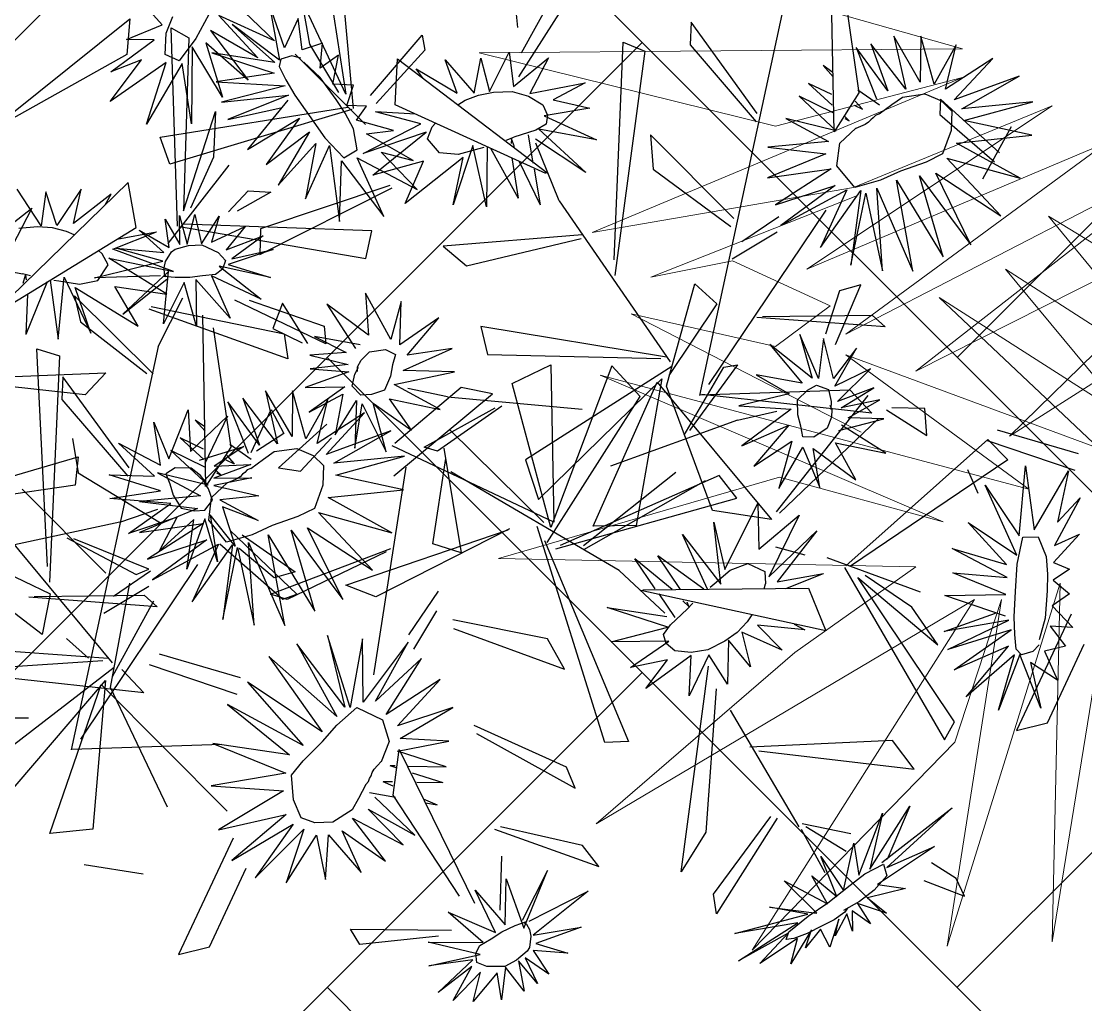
# Model space of a CAD drawing. Header units: millimetres. Extents: x -2729 to 15248, y -12439 to 5292.
# Drawn here: x 5837.7 to 5898.4, y -8469.8 to -8413.7 of the extents above; entities that cross this region are included whole.
import ezdxf

# ---------------------------------------------------------------- set-up
doc = ezdxf.new("R2010")
doc.units = ezdxf.units.MM

# ---------------------------------------------------------------- blocks, each defined once
blk = doc.blocks.new('geghhhhhhhhh')
at = {"color": 70, "linetype": 'Continuous', "lineweight": 0}
for p, q in [((332.202, 33.593), (335.895, 32.549)), ((335.895, 32.549), (323.519, 32.444)), ((323.519, 32.444), (331.104, 30.566)), ((335.895, 31.818), (326.414, 27.852)), ((331.104, 30.566), (335.895, 31.818)), ((338.19, 31.087), (331.903, 26.912)), ((333.1, 29), (338.19, 31.087)), ((331.903, 26.912), (339.587, 30.148)), ((339.587, 30.148), (332.901, 25.242)), ((332.901, 25.242), (341.783, 29.835)), ((341.783, 29.835), (334.697, 24.303)), ((326.414, 27.852), (333.1, 29)), ((327.911, 26.703), (333.2, 28.791)), ((334.697, 24.303), (343.18, 28.582)), ((343.18, 28.582), (337.092, 22.632)), ((343.38, 25.033), (338.09, 28.269)), ((338.09, 28.269), (341.683, 23.885)), ((337.092, 22.632), (345.276, 27.852)), ((330.006, 27.121), (327.911, 26.703)), ((332.501, 25.973), (330.006, 27.121)), ((341.683, 23.885), (336.992, 26.912)), ((336.992, 26.912), (340.186, 23.05)), ((340.186, 23.05), (335.296, 26.181)), ((335.296, 26.181), (339.388, 22.319)), ((331.104, 24.929), (332.501, 25.973)), ((333.3, 22.737), (327.412, 25.764)), ((327.412, 25.764), (331.104, 24.929)), ((339.388, 22.319), (332.901, 24.72)), ((332.901, 24.72), (337.591, 21.275)), ((337.591, 21.275), (326.613, 24.198)), ((326.613, 24.198), (335.396, 20.44)), ((331.204, 21.589), (324.018, 19.501)), ((335.396, 20.44), (331.204, 21.589)), ((324.018, 19.501), (334.697, 19.292)), ((338.19, 9.689), (339.787, 19.605)), ((334.697, 19.292), (331.603, 17.1)), ((335.495, 9.584), (338.39, 18.875)), ((338.39, 18.875), (338.19, 9.689)), ((326.513, 12.716), (336.194, 18.457)), ((336.194, 18.457), (330.505, 9.48)), ((336.893, 18.457), (335.495, 9.584)), ((335.695, 14.804), (336.893, 18.457)), ((331.603, 17.1), (326.513, 12.716)), ((330.505, 9.48), (335.695, 14.804))]:
    blk.add_line(p, q, dxfattribs=at)
blk = doc.blocks.new('aerysty')
at = {"color": 221, "linetype": 'Continuous'}
for p, q in [((-61.058, -25.123, 0.09), (-60.186, -22.616, 0.09)), ((-60.186, -22.616, 0.09), (-60.785, -25.834, 0.09)), ((-62.075, -25.242, 0.09), (-61.834, -23.456, 0.09)), ((-61.834, -23.456, 0.09), (-61.058, -25.123, 0.09)), ((-60.785, -25.834, 0.09), (-58.083, -23.788, 0.09)), ((-58.083, -23.788, 0.09), (-60.524, -25.964, 0.09)), ((-63.237, -24.86, 0.09), (-62.075, -25.242, 0.09)), ((-63.103, -26.275, 0.09), (-63.237, -24.86, 0.09)), ((-60.524, -25.964, 0.09), (-56.923, -25.404, 0.09)), ((-56.923, -25.404, 0.09), (-60.486, -26.564, 0.09)), ((-64.145, -25.543, 0.09), (-63.103, -26.275, 0.09)), ((-63.815, -27.193, 0.09), (-64.145, -25.543, 0.09)), ((-60.486, -26.564, 0.09), (-57.166, -27.069, 0.09)), ((-64.999, -27.245, 0.09), (-63.815, -27.193, 0.09)), ((-64.626, -28.41, 0.09), (-64.999, -27.245, 0.09)), ((-57.166, -27.069, 0.09), (-61.109, -27.285, 0.09)), ((-61.109, -27.285, 0.09), (-57.472, -28.227, 0.09)), ((-61.286, -27.82, 0.09), (-57.832, -29.208, 0.09)), ((-57.472, -28.227, 0.09), (-61.286, -27.82, 0.09)), ((-65.747, -28.437, 0.09), (-64.626, -28.41, 0.09)), ((-65.175, -29.246, 0.09), (-65.747, -28.437, 0.09)), ((-61.255, -28.109, 0.09), (-58.96, -30.922, 0.09)), ((-61.92, -29.124, 0.09), (-60.025, -31.777, 0.09)), ((-58.96, -30.922, 0.09), (-61.92, -29.124, 0.09)), ((-57.832, -29.208, 0.09), (-60.858, -28.54, 0.09)), ((-67.28, -29.831, 0.09), (-65.175, -29.246, 0.09)), ((-68.399, -31.544, 0.09), (-65.737, -30.032, 0.09)), ((-65.737, -30.032, 0.09), (-67.28, -29.831, 0.09)), ((-62.489, -29.911, 0.09), (-60.709, -32.964, 0.09)), ((-60.025, -31.777, 0.09), (-62.489, -29.911, 0.09)), ((-63.633, -30.692, 0.09), (-64.21, -35.023, 0.09)), ((-62.273, -33.738, 0.09), (-63.633, -30.692, 0.09)), ((-62.85, -30.571, 0.09), (-62.273, -33.738, 0.09)), ((-60.709, -32.964, 0.09), (-62.85, -30.571, 0.09)), ((-68.643, -33.199, 0.09), (-66.577, -31.071, 0.09)), ((-65.218, -31.397, 0.09), (-68.643, -33.199, 0.09)), ((-66.577, -31.071, 0.09), (-68.399, -31.544, 0.09)), ((-66.738, -34.727, 0.09), (-65.218, -31.397, 0.09)), ((-64.325, -31.559, 0.09), (-66.738, -34.727, 0.09)), ((-64.21, -35.023, 0.09), (-64.325, -31.559, 0.09)), ((-49.482, -33.188, 0.09), (-48.085, -35.267, 0.09)), ((-49.04, -35.141, 0.09), (-49.482, -33.188, 0.09)), ((-48.085, -35.267, 0.09), (-47.458, -33.342, 0.09)), ((-47.458, -33.342, 0.09), (-47.203, -35.279, 0.09)), ((-47.203, -35.279, 0.09), (-45.821, -33.195, 0.09)), ((-50.841, -34.085, 0.09), (-51.181, -33.48, 0.09)), ((-51.181, -33.48, 0.09), (-49.04, -35.141, 0.09)), ((-51.519, -36.041, 0.09), (-53.77, -35.628, 0.09)), ((-51.293, -36.62, 0.09), (-53.77, -35.628, 0.09)), ((-54.742, -37.892, 0.09), (-51.293, -36.62, 0.09)), ((-51.052, -37.124, 0.09), (-54.742, -37.892, 0.09)), ((-54.36, -39.177, 0.09), (-51.052, -37.124, 0.09)), ((-48.52, -38.202, 0.09), (-50.033, -41.401, 0.09)), ((-48.164, -41.747, 0.09), (-48.52, -38.202, 0.09)), ((-46.297, -38.101, 0.09), (-46.348, -38.361, 0.09)), ((-46.18, -38.555, 0.09), (-46.297, -38.101, 0.09)), ((-51.395, -38.746, 0.09), (-54.36, -39.177, 0.09)), ((-52.731, -40.998, 0.09), (-51.395, -38.746, 0.09)), ((-49.144, -38.802, 0.09), (-52.731, -40.998, 0.09)), ((-50.033, -41.401, 0.09), (-49.144, -38.802, 0.09)), ((-47.716, -38.374, 0.09), (-48.164, -41.747, 0.09)), ((-47.546, -38.478, 0.09), (-46.334, -41.475, 0.09)), ((-46.413, -39.173, 0.09), (-46.334, -41.475, 0.09)), ((-57.84, -46.13, 0.09), (-56.537, -48.826, 0.09)), ((-55.715, -48.152, 0.09), (-57.84, -46.13, 0.09)), ((-55.583, -45.765, 0.09), (-55.715, -48.152, 0.09)), ((-54.481, -48.558, 0.09), (-55.583, -45.765, 0.09)), ((-53.625, -46.482, 0.09), (-54.481, -48.558, 0.09)), ((-54.014, -48.929, 0.09), (-53.625, -46.482, 0.09)), ((-58.766, -47.859, 0.09), (-57.083, -48.977, 0.09)), ((-56.245, -48.641, 0.09), (-58.766, -47.859, 0.09)), ((-51.619, -47.671, 0.09), (-54.014, -48.929, 0.09)), ((-53.671, -49.555, 0.09), (-51.619, -47.671, 0.09)), ((-59.157, -48.88, 0.09), (-57.051, -49.668, 0.09)), ((-57.083, -48.977, 0.09), (-59.157, -48.88, 0.09)), ((-59.229, -49.646, 0.09), (-57.062, -50.089, 0.09)), ((-57.051, -49.668, 0.09), (-59.229, -49.646, 0.09)), ((-54.01, -50.396, 0.09), (-51.085, -49.49, 0.09)), ((-51.085, -49.49, 0.09), (-53.671, -49.555, 0.09)), ((-57.062, -50.089, 0.09), (-59.63, -50.669, 0.09)), ((-59.63, -50.669, 0.09), (-57.404, -50.903, 0.09)), ((-57.404, -50.903, 0.09), (-59.587, -52.077, 0.09)), ((-54.611, -51.108, 0.09), (-51.123, -50.823, 0.09)), ((-51.123, -50.823, 0.09), (-54.01, -50.396, 0.09)), ((-59.587, -52.077, 0.09), (-57.558, -51.309, 0.09)), ((-57.558, -51.309, 0.09), (-58.282, -53.538, 0.09)), ((-52.192, -52.835, 0.09), (-54.611, -51.108, 0.09)), ((-58.282, -53.538, 0.09), (-56.846, -51.756, 0.09)), ((-56.846, -51.756, 0.09), (-57.261, -54.436, 0.09)), ((-57.261, -54.436, 0.09), (-56.544, -51.977, 0.09)), ((-56.544, -51.977, 0.09), (-55.523, -54.858, 0.09)), ((-55.917, -52.024, 0.09), (-53.953, -53.813, 0.09)), ((-55.523, -54.858, 0.09), (-55.917, -52.024, 0.09)), ((-54.965, -51.895, 0.09), (-52.192, -52.835, 0.09)), ((-53.953, -53.813, 0.09), (-54.965, -51.895, 0.09))]:
    blk.add_line(p, q, dxfattribs=at)
at = {"color": 86, "linetype": 'Continuous'}
for p, q in [((-52.249, -23.482, 0.09), (-52.07, -25.518, 0.09)), ((-45.335, -29.042, 0.09), (-52.249, -23.482, 0.09)), ((-54.604, -23.99, 0.09), (-55.61, -24.557, 0.09)), ((-54.974, -35.289, 0.09), (-54.604, -23.99, 0.09)), ((-68.906, -24.394, 0.09), (-69.059, -25.247, 0.09)), ((-65.972, -27.832, 0.09), (-68.906, -24.394, 0.09)), ((-55.61, -24.557, 0.09), (-55.304, -34.419, 0.09)), ((-69.059, -25.247, 0.09), (-66.297, -28.292, 0.09)), ((-52.07, -25.518, 0.09), (-44.994, -29.491, 0.09)), ((-57.142, -28.763, 0.09), (-57.017, -31.361, 0.09)), ((-55.304, -34.419, 0.09), (-57.142, -28.763, 0.09)), ((-57.017, -31.361, 0.09), (-55.72, -34.274, 0.09)), ((-57.889, -31.822, 0.09), (-54.416, -36.278, 0.09)), ((-52.613, -35.37, 0.09), (-52.153, -32.805, 0.09)), ((-52.153, -32.805, 0.09), (-44.473, -40.304, 0.09)), ((-66.062, -35.552, 0.09), (-55.289, -35.178, 0.09)), ((-65.709, -37.141, 0.09), (-66.062, -35.552, 0.09)), ((-55.081, -35.325, 0.09), (-65.709, -37.141, 0.09)), ((-44.598, -40.286, 0.09), (-52.613, -35.37, 0.09)), ((-61.274, -42.866, 0.09), (-53.36, -40.025, 0.09)), ((-53.471, -39.871, 0.09), (-61.058, -41.424, 0.09)), ((-61.058, -41.424, 0.09), (-61.274, -42.866, 0.09)), ((-50.892, -43.663, 0.09), (-49.711, -44.929, 0.09)), ((-42.972, -43.999, 0.09), (-50.892, -43.663, 0.09)), ((-49.711, -44.929, 0.09), (-43.055, -44.196, 0.09)), ((-60.329, -45.753, 0.09), (-61.054, -47.113, 0.09)), ((-59.177, -48.203, 0.09), (-60.329, -45.753, 0.09)), ((-61.054, -47.113, 0.09), (-59.488, -48.132, 0.09)), ((-49.317, -48.456, 0.09), (-49.148, -50.073, 0.09)), ((-39.069, -51.463, 0.09), (-49.317, -48.456, 0.09)), ((-49.148, -50.073, 0.09), (-39.394, -51.502, 0.09)), ((-51.696, -52.185, 0.09), (-53.863, -51.443, 0.09)), ((-51.696, -52.185, 0.09), (-44.19, -53.803, 0.09)), ((-38.839, -52.03, 0.09), (-47.727, -56.263, 0.09)), ((-47.274, -58.591, 0.09), (-39.48, -52.65, 0.09)), ((-58.682, -52.89, 0.09), (-61.7, -54.998, 0.09)), ((-53.358, -54.853, 0.09), (-49.074, -53.136, 0.09)), ((-48.685, -53.079, 0.09), (-52.624, -55.163, 0.09)), ((-60.492, -55.352, 0.09), (-58.511, -53.678, 0.09)), ((-61.7, -54.998, 0.09), (-60.492, -55.352, 0.09)), ((-52.624, -55.163, 0.09), (-53.358, -54.853, 0.09)), ((-47.727, -56.263, 0.09), (-47.274, -58.591, 0.09))]:
    blk.add_line(p, q, dxfattribs=at)
at = {"color": 50, "linetype": 'Continuous'}
for p, q in [((-63.102, -26.807, 0.09), (-62.159, -25.941, 0.09)), ((-61.999, -25.707, 0.09), (-61.492, -25.578, 0.09)), ((-61.492, -25.578, 0.09), (-60.855, -25.769, 0.09)), ((-60.855, -25.769, 0.09), (-60.765, -26.194, 0.09)), ((-60.765, -26.194, 0.09), (-61.143, -26.946, 0.09)), ((-64.023, -28.063, 0.09), (-63.102, -26.807, 0.09)), ((-61.143, -26.946, 0.09), (-61.649, -27.818, 0.09)), ((-61.649, -27.818, 0.09), (-62.48, -28.987, 0.09)), ((-64.527, -28.854, 0.09), (-64.023, -28.063, 0.09)), ((-64.999, -29.744, 0.09), (-64.527, -28.854, 0.09)), ((-62.48, -28.987, 0.09), (-63.368, -30.25, 0.09)), ((-65.214, -30.935, 0.09), (-64.999, -29.744, 0.09)), ((-63.368, -30.25, 0.09), (-64.46, -31.389, 0.09)), ((-64.46, -31.389, 0.09), (-65.214, -30.935, 0.09)), ((-49.082, -35.803, 0.09), (-48.641, -35.602, 0.09)), ((-48.641, -35.602, 0.09), (-47.84, -35.399, 0.09)), ((-47.84, -35.399, 0.09), (-46.988, -35.343, 0.09)), ((-46.988, -35.343, 0.09), (-45.922, -35.441, 0.09)), ((-51.015, -37.502, 0.09), (-50.675, -36.873, 0.09)), ((-50.467, -36.687, 0.09), (-50.675, -36.873, 0.09)), ((-50.437, -38.391, 0.09), (-51.015, -37.502, 0.09)), ((-46.599, -38.131, 0.09), (-46.142, -38.017, 0.09)), ((-44.867, -37.778, 0.09), (-46.142, -38.017, 0.09)), ((-49.394, -38.601, 0.09), (-50.437, -38.391, 0.09)), ((-48.203, -38.428, 0.09), (-49.394, -38.601, 0.09)), ((-47.916, -38.386, 0.09), (-48.203, -38.428, 0.09)), ((-56.298, -49.514, 0.09), (-55.761, -49.106, 0.09)), ((-55.761, -49.106, 0.09), (-54.845, -49.075, 0.09)), ((-54.845, -49.075, 0.09), (-54.326, -49.429, 0.09)), ((-56.555, -49.86, 0.09), (-56.298, -49.514, 0.09)), ((-54.326, -49.429, 0.09), (-54.555, -49.99, 0.09)), ((-56.986, -50.925, 0.09), (-56.753, -50.269, 0.09)), ((-56.753, -50.269, 0.09), (-56.498, -49.896, 0.09)), ((-56.589, -50.134, 0.09), (-56.555, -49.86, 0.09)), ((-54.555, -49.99, 0.09), (-54.746, -50.629, 0.09)), ((-56.549, -51.489, 0.09), (-56.986, -50.925, 0.09)), ((-54.746, -50.629, 0.09), (-55.192, -51.37, 0.09)), ((-55.956, -51.524, 0.09), (-56.549, -51.489, 0.09)), ((-55.192, -51.37, 0.09), (-55.956, -51.524, 0.09))]:
    blk.add_line(p, q, dxfattribs=at)
blk = doc.blocks.new('styrtys')
at = {"color": 86, "linetype": 'Continuous'}
for p, q in [((-22.444, -16.632), (-22.072, -5.279)), ((-23.083, -5.849), (-22.775, -15.758)), ((-12.401, -5.47), (-12.605, -13.181)), ((-5.335, -6.849), (-12.88, -15.984)), ((-12.56, -14.657), (-7.728, -8.021)), ((-24.622, -10.075), (-24.497, -12.685)), ((-22.775, -15.758), (-24.622, -10.075)), ((4.592, -21.303), (5.607, -11.591)), ((-24.497, -12.685), (-23.193, -15.613)), ((6.119, -12.384), (6.268, -19.263)), ((-25.373, -13.148), (-21.883, -17.626)), ((2.876, -13.058), (-4.87, -35.285)), ((-20.072, -16.714), (-19.609, -14.136)), ((-19.609, -14.136), (-11.892, -21.671)), ((-2.734, -14.107), (-2.953, -15.38)), ((0.372, -19.734), (-2.734, -14.107)), ((-8.752, -27.018), (-6.726, -14.758)), ((-6.726, -14.758), (-5.565, -15.419)), ((-5.565, -15.419), (-8.826, -27.91)), ((-2.953, -15.38), (0.243, -20.194)), ((-33.585, -16.896), (-22.76, -16.521)), ((-33.23, -18.493), (-33.585, -16.896)), ((-22.551, -16.668), (-33.23, -18.493)), ((-12.017, -21.654), (-20.072, -16.714)), ((6.268, -19.263), (4.592, -21.303)), ((-41.354, -20.024), (-48.059, -29.792)), ((-43.634, -21.403), (-41.354, -20.024)), ((-30.238, -21.601), (-28.979, -20.561)), ((-28.979, -20.561), (-27.719, -20.791)), ((-5.821, -20.187), (-5.921, -22.159)), ((-1.684, -25.514), (-5.821, -20.187)), ((-27.719, -20.791), (-29.753, -21.631)), ((-20.933, -21.236), (-28.557, -22.796)), ((-28.774, -24.246), (-20.822, -21.391)), ((-5.921, -22.159), (-1.925, -25.943)), ((12.686, -25.009), (14.676, -22.24)), ((-28.557, -22.796), (-28.774, -24.246)), ((-11.446, -23.297), (-6.297, -33.172)), ((-39.554, -25.284), (-39.393, -26.8)), ((-35.643, -30.247), (-39.554, -25.284)), ((-10.384, -25.384), (-18.342, -25.047)), ((-18.342, -25.047), (-17.155, -26.319)), ((-17.155, -26.319), (-10.467, -25.582)), ((3.569, -25.68), (-4.275, -34.734)), ((-1.403, -26.871), (0.869, -25.712)), ((-35.156, -28.736), (-33.433, -26.16)), ((-25.651, -29.759), (-30.494, -26.655)), ((-2.068, -27.782), (0.671, -26.56)), ((-39.393, -26.8), (-35.989, -30.179)), ((-33.439, -36.98), (-32.424, -27.269)), ((-29.695, -26.757), (-25.63, -28.747)), ((-27.824, -27.147), (-28.553, -28.513)), ((-26.667, -29.608), (-27.824, -27.147)), ((-42.97, -40.416), (-42.039, -28.026)), ((-42.039, -28.026), (-40.824, -28.581)), ((-31.912, -28.061), (-31.763, -34.94)), ((-28.553, -28.513), (-26.98, -29.537)), ((-40.824, -28.581), (-42.964, -41.312)), ((-35.156, -28.736), (-42.901, -50.963)), ((-25.63, -28.747), (-25.651, -29.759)), ((-6.676, -34.525), (-4.351, -28.941)), ((-4.351, -28.941), (-3.252, -30.221)), ((-40.765, -29.785), (-40.985, -31.057)), ((-37.659, -35.411), (-40.765, -29.785)), ((-6.462, -32.885), (-16.76, -29.863)), ((-16.76, -29.863), (-16.59, -31.487)), ((-3.252, -30.221), (-6.457, -33.948)), ((3.784, -30.334), (2.692, -32.7)), ((3.181, -33.345), (5.035, -30.144)), ((5.035, -30.144), (3.784, -30.334)), ((-40.985, -31.057), (-37.788, -35.871)), ((-16.59, -31.487), (-6.789, -32.924)), ((6.124, -32.7), (-1.073, -31.266)), ((-0.755, -31.255), (5.472, -31.945)), ((5.472, -31.945), (6.124, -32.7)), ((-15.394, -33.298), (-13.059, -32.511)), ((-13.059, -32.511), (-14.004, -41.447)), ((-40.657, -33.353), (-40.581, -35.326)), ((-18.3, -33.173), (-22.452, -35.869)), ((-16.563, -33.747), (-18.3, -33.173)), ((-14.204, -41.716), (-15.394, -33.298)), ((-9.628, -32.997), (-14.204, -41.716)), ((-8.227, -34.924), (-9.628, -32.997)), ((-22.727, -37.705), (-16.563, -33.747)), ((-19.15, -33.61), (-11.608, -35.235)), ((-6.231, -33.453), (-15.162, -37.707)), ((-6.003, -37.418), (-3.301, -33.847)), ((-2.5, -33.817), (-5.673, -37.2)), ((-3.301, -33.847), (-2.5, -33.817)), ((-26.169, -34.318), (-29.202, -36.436)), ((-20.82, -36.291), (-16.516, -34.565)), ((-16.125, -34.507), (-20.082, -36.602)), ((-14.706, -40.046), (-6.875, -34.076)), ((-11.802, -41.936), (-7.17, -34.236)), ((-6.875, -34.076), (-9.353, -42.21)), ((-7.17, -34.236), (-1.66, -42.813)), ((-4.94, -41.881), (-6.676, -34.525)), ((-31.763, -34.94), (-33.439, -36.98)), ((-27.988, -36.792), (-25.998, -35.109)), ((-14.524, -42.553), (-8.227, -34.924)), ((-40.581, -35.326), (-36.266, -38.74)), ((-19.255, -35.46), (-14.574, -41.394)), ((-4.839, -35.256), (3.69, -36.013)), ((4.77, -37.485), (-4.73, -35.247)), ((-39.715, -41.192), (-43.853, -35.864)), ((-14.004, -41.447), (-22.622, -36.001)), ((-20.082, -36.602), (-20.82, -36.291)), ((3.69, -36.013), (4.77, -37.485)), ((-45.984, -36.949), (-39.979, -46.329)), ((-29.202, -36.436), (-27.988, -36.792)), ((-19.706, -36.478), (-19.454, -42.521)), ((-2.882, -36.953), (-10.404, -38.667)), ((4.666, -36.457), (-1.335, -42.404)), ((-25.254, -48.823), (-21.97, -37.302)), ((-20.99, -41.825), (-19.661, -37.093)), ((5.622, -37.404), (7.711, -39.145)), ((7.795, -37.599), (5.936, -37.336)), ((7.711, -39.145), (7.795, -37.599)), ((-10.638, -44.638), (-19.478, -37.864)), ((-15.162, -37.707), (-14.706, -40.046)), ((-1.169, -42.498), (5.082, -37.862)), ((16.168, -41.24), (11.762, -39.337)), ((-29.054, -43.728), (-32.381, -39.647)), ((-4.305, -39.958), (-13.795, -42.798)), ((-6.741, -39.487), (-12.491, -42.981)), ((-3.465, -41.359), (-4.305, -39.958)), ((2.227, -45.954), (11.136, -39.788)), ((11.107, -39.847), (15.846, -42.14)), ((11.136, -39.788), (12.132, -41.085)), ((-33.053, -40.327), (-29.863, -43.914)), ((-12.483, -43.196), (-5.128, -40.139)), ((12.132, -41.085), (2.48, -46)), ((-34.462, -41.358), (-42.307, -50.412)), ((-39.434, -42.548), (-37.162, -41.39)), ((-30.536, -43.54), (-23.407, -41.799)), ((-26.199, -43.548), (-16.643, -41.562)), ((-16.547, -41.508), (-24.598, -44.425)), ((-19.454, -42.521), (-20.99, -41.825)), ((-12.64, -54.264), (-14.963, -41.564)), ((-14.074, -42.971), (-3.465, -41.359)), ((-1.66, -42.813), (-4.94, -41.881)), ((10.214, -42.779), (9.798, -41.373)), ((-37.039, -43.461), (-44.236, -42.027)), ((-43.919, -42.016), (-37.691, -42.706)), ((-40.236, -47.71), (-38.416, -41.942)), ((-40.1, -43.459), (-37.36, -42.237)), ((-23.69, -41.943), (-29.626, -43.949)), ((-14.652, -42.405), (-11.309, -54.372)), ((-9.353, -42.21), (-11.802, -41.936)), ((-37.691, -42.706), (-37.039, -43.461)), ((-37.208, -43.119), (-40.069, -47.116)), ((-29.626, -43.949), (-30.536, -43.54)), ((-24.598, -44.425), (-26.199, -43.548)), ((-40.169, -46.057), (-50.694, -43.96)), ((-29.863, -43.914), (-29.054, -43.728)), ((-42.383, -44.619), (-41.284, -45.898)), ((-21.033, -44.536), (-22.999, -46.801)), ((0.004, -45.056), (-1.609, -44.404)), ((6.272, -47.952), (1.218, -45.368)), ((-50.381, -45.563), (-40.491, -46.125)), ((-38.393, -48.246), (-47.893, -46.008)), ((-21.251, -45.643), (-22.821, -47.653)), ((2.146, -46.032), (6.606, -56.479)), ((-39.889, -46.603), (-48.408, -51.632)), ((-37.886, -46.672), (-33.147, -48.965)), ((-32.825, -48.065), (-37.231, -46.162)), ((-15.165, -48.004), (-20.385, -46.264)), ((2.816, -46.685), (6.891, -51.055)), ((7.281, -55.536), (2.816, -46.685)), ((5.674, -48.742), (3.255, -46.64)), ((-47.746, -53.921), (-40.475, -47.281)), ((-40.475, -47.281), (-42.222, -55.602)), ((-39.474, -46.774), (-38.393, -48.246)), ((-20.423, -46.754), (-14.422, -49.834)), ((-52.742, -47.904), (-45.087, -48.854)), ((-44.686, -55.546), (-40.755, -47.466)), ((-40.755, -47.466), (-34.506, -55.521)), ((-37.856, -54.883), (-40.236, -47.71)), ((-14.422, -49.834), (-15.165, -48.004)), ((6.891, -51.055), (5.674, -48.742)), ((-42.87, -50.933), (-34.342, -51.691)), ((-9.227, -62.128), (-6.249, -50.661)), ((-5.978, -51.999), (-7.553, -60.055)), ((-14.99, -55.403), (-19.922, -52.39)), ((-24.989, -55.78), (-24.332, -53.223)), ((-24.332, -53.223), (-21.148, -62.454)), ((-19.844, -52.862), (-14.652, -56.649)), ((-2.24, -60.392), (-5.314, -53.317)), ((-11.309, -54.372), (-12.64, -54.264)), ((-42.222, -55.602), (-44.686, -55.546)), ((-21.947, -61.952), (-24.989, -55.78)), ((-14.652, -56.649), (-14.99, -55.403)), ((3.649, -56.164), (-4.482, -55.55)), ((-3.981, -55.814), (4.677, -57.942)), ((6.606, -56.479), (7.281, -55.536)), ((4.677, -57.942), (3.649, -56.164)), ((-39.692, -58.491), (-42.972, -57.558)), ((-34.347, -57.092), (-38.261, -63.283)), ((-36.444, -63.071), (-33.82, -58.873)), ((-19.49, -58.394), (-13.848, -61.24)), ((-14.634, -59.934), (-19.147, -58.31)), ((-19.293, -59.97), (-19.765, -63.032)), ((-13.848, -61.24), (-14.634, -59.934)), ((-7.553, -60.055), (-9.227, -62.128)), ((-7.546, -63.604), (-3.763, -59.611)), ((-3.422, -59.747), (-7.526, -64.733)), ((-2.144, -60.541), (-1.108, -63.158)), ((0.642, -61.156), (-2.051, -60.238)), ((-1.866, -60.431), (0.26, -62.105)), ((-38.261, -63.283), (-36.444, -63.071)), ((-27.931, -63.984), (-28.34, -63.059)), ((-28.34, -63.059), (-22.638, -63.825)), ((-7.526, -64.733), (-7.546, -63.604)), ((6.293, -64.418), (5, -63.352)), ((-23.405, -64.07), (-27.931, -63.984)), ((4.454, -64.3), (6.647, -65.468)), ((6.647, -65.468), (6.293, -64.418))]:
    blk.add_line(p, q, dxfattribs=at)
at = {"color": 50, "linetype": 'Continuous'}
for p, q in [((-28.755, -9.417), (-26.449, -12.244)), ((-32.694, -10.56), (-33.269, -9.747)), ((-32.517, -11.061), (-32.042, -10.167)), ((-29.986, -10.299), (-30.878, -11.569)), ((-34.809, -11.148), (-32.694, -10.56)), ((-29.423, -10.437), (-27.519, -13.103)), ((-26.449, -12.244), (-29.423, -10.437)), ((-35.934, -12.869), (-33.258, -11.35)), ((-33.258, -11.35), (-34.809, -11.148)), ((-32.733, -12.257), (-32.517, -11.061)), ((-29.995, -11.228), (-28.206, -14.296)), ((-27.519, -13.103), (-29.995, -11.228)), ((-30.878, -11.569), (-31.975, -12.713)), ((-31.144, -12.013), (-31.724, -16.365)), ((-29.778, -15.074), (-31.144, -12.013)), ((-30.358, -11.892), (-29.778, -15.074)), ((-28.206, -14.296), (-30.358, -11.892)), ((-36.178, -14.532), (-34.103, -12.394)), ((-32.737, -12.722), (-36.178, -14.532)), ((-34.103, -12.394), (-35.934, -12.869)), ((-34.265, -16.067), (-32.737, -12.722)), ((-31.975, -12.713), (-32.733, -12.257)), ((-31.84, -12.884), (-34.265, -16.067)), ((-31.724, -16.365), (-31.84, -12.884)), ((-16.926, -14.521), (-15.521, -16.61)), ((-16.481, -16.483), (-16.926, -14.521)), ((-14.635, -16.622), (-13.247, -14.528)), ((-13.247, -14.528), (-13.239, -16.504)), ((-18.633, -14.814), (-16.481, -16.483)), ((-18.291, -15.422), (-18.633, -14.814)), ((-15.521, -16.61), (-14.892, -14.676)), ((-14.892, -14.676), (-14.635, -16.622)), ((-13.239, -16.504), (-11.049, -15.124)), ((-11.049, -15.124), (-12.364, -17.011)), ((8.632, -16.309), (8.937, -19.397)), ((9.815, -19.097), (8.632, -16.309)), ((-18.972, -17.388), (-21.234, -16.973)), ((-18.745, -17.97), (-21.234, -16.973)), ((-16.523, -17.149), (-16.08, -16.946)), ((-16.08, -16.946), (-15.275, -16.743)), ((-15.275, -16.743), (-14.419, -16.686)), ((-14.419, -16.686), (-13.348, -16.785)), ((-13.348, -16.785), (-12.458, -17.159)), ((-12.364, -17.011), (-9.165, -16.793)), ((-9.165, -16.793), (-11.081, -17.527)), ((6.431, -16.685), (7.217, -19.735)), ((7.912, -19.353), (6.431, -16.685)), ((7.29, -16.577), (7.912, -19.353)), ((8.937, -19.397), (7.29, -16.577)), ((10.163, -16.504), (9.815, -19.097)), ((10.589, -19.309), (10.163, -16.504)), ((-12.458, -17.159), (-11.715, -17.737)), ((-11.081, -17.527), (-9.068, -18.258)), ((4.928, -18.183), (4.438, -17.481)), ((4.94, -17.932), (4.438, -17.481)), ((12.099, -17.241), (10.589, -19.309)), ((11.188, -19.659), (12.099, -17.241)), ((-22.211, -19.247), (-18.745, -17.97)), ((-17.915, -18.036), (-18.124, -18.224)), ((-11.715, -17.737), (-11.512, -18.357)), ((-18.503, -18.476), (-22.211, -19.247)), ((-21.826, -20.539), (-18.503, -18.476)), ((-18.465, -18.856), (-18.124, -18.224)), ((-9.068, -18.258), (-11.713, -18.383)), ((-11.713, -18.383), (-8.908, -20.101)), ((-11.512, -18.357), (-11.652, -18.862)), ((4.669, -19.777), (3.476, -18.388)), ((4.723, -19.184), (3.476, -18.388)), ((14.089, -18.26), (11.188, -19.659)), ((11.614, -20.335), (14.089, -18.26)), ((-17.884, -19.749), (-18.465, -18.856)), ((-14.028, -19.488), (-13.569, -19.374)), ((-12.288, -19.133), (-13.569, -19.374)), ((-12.659, -20.974), (-12.727, -19.339)), ((-11.652, -18.862), (-12.288, -19.133)), ((-12.097, -19.088), (-9.753, -21.881)), ((-8.908, -20.101), (-12.097, -19.088)), ((4.661, -20.214), (2.856, -19.036)), ((2.856, -19.036), (4.721, -21.265)), ((6.232, -19.094), (7.343, -20.093)), ((-16.837, -19.96), (-17.884, -19.749)), ((-15.958, -19.559), (-17.479, -22.773)), ((-15.64, -19.786), (-16.837, -19.96)), ((-15.601, -23.122), (-15.958, -19.559)), ((-15.352, -19.744), (-15.64, -19.786)), ((-15.15, -19.732), (-15.601, -23.122)), ((-14.98, -19.836), (-13.762, -22.848)), ((-13.724, -19.458), (-13.776, -19.719)), ((-13.607, -19.914), (-13.724, -19.458)), ((-11.446, -23.297), (-12.372, -19.863)), ((-9.753, -21.881), (-12.363, -19.633)), ((5.904, -19.938), (6.354, -20.225)), ((5.999, -19.716), (6.354, -20.225)), ((15.445, -19.451), (11.614, -20.335)), ((11.986, -20.893), (15.445, -19.451)), ((-18.847, -20.106), (-21.826, -20.539)), ((-20.19, -22.368), (-18.847, -20.106)), ((-16.585, -20.162), (-20.19, -22.368)), ((-17.479, -22.773), (-16.585, -20.162)), ((-13.841, -20.535), (-13.762, -22.848)), ((1.948, -20.212), (4.214, -21.81)), ((4.721, -21.265), (1.948, -20.212)), ((5.295, -20.627), (5.529, -20.78)), ((5.299, -20.511), (5.529, -20.78)), ((10.846, -20.199), (10.692, -21.057)), ((13.794, -23.655), (10.846, -20.199)), ((-13.438, -20.782), (-12.559, -23.39)), ((10.692, -21.057), (13.467, -24.117)), ((16.048, -20.987), (11.986, -20.893)), ((12.017, -21.573), (16.048, -20.987)), ((-33.871, -21.583), (-33.225, -23.107)), ((-33.843, -23.205), (-33.871, -21.583)), ((-33.225, -23.107), (-33.035, -21.478)), ((-33.035, -21.478), (-32.807, -23.155)), ((-32.807, -23.155), (-32.17, -21.522)), ((-32.17, -21.522), (-31.997, -23.233)), ((-31.997, -23.233), (-30.81, -21.78)), ((-30.81, -21.78), (-31.414, -23.208)), ((-12.645, -21.332), (-12.559, -23.39)), ((0.735, -21.711), (3.97, -22.497)), ((4.214, -21.81), (0.735, -21.711)), ((15.755, -22.879), (12.017, -21.573)), ((-35.428, -22.027), (-33.843, -23.205)), ((-34.18, -23.463), (-35.428, -22.027)), ((-36.864, -22.885), (-34.18, -23.463)), ((-34.297, -23.946), (-36.864, -22.885)), ((-31.414, -23.208), (-29.395, -22.547)), ((-29.395, -22.547), (-30.634, -23.743)), ((3.97, -22.497), (0.507, -23.448)), ((11.442, -22.791), (15.755, -22.879)), ((14.795, -25.232), (11.442, -22.791)), ((-34.156, -23.976), (-33.741, -23.469)), ((-33.741, -23.469), (-33.531, -23.352)), ((-33.531, -23.352), (-32.736, -23.24)), ((-32.736, -23.24), (-31.976, -23.292)), ((-31.976, -23.292), (-31.114, -23.83)), ((-30.634, -23.743), (-28.451, -23.2)), ((-28.451, -23.2), (-30.389, -24.288)), ((0.507, -23.448), (4.171, -23.382)), ((4.171, -23.382), (0.772, -25.024)), ((10.789, -23.578), (14.795, -25.232)), ((13.433, -27.221), (10.789, -23.578)), ((-38.288, -24.417), (-34.297, -23.946)), ((-34.283, -24.328), (-34.156, -23.976)), ((-31.114, -23.83), (-30.75, -24.337)), ((-27.971, -24.05), (-30.626, -24.579)), ((-30.389, -24.288), (-27.971, -24.05)), ((-34.535, -24.751), (-38.288, -24.417)), ((-34.061, -24.573), (-36.945, -26.653)), ((-34.704, -27.487), (-34.061, -24.573)), ((-33.723, -24.951), (-34.384, -24.81)), ((-34.304, -24.683), (-34.283, -24.328)), ((-34.21, -24.857), (-34.304, -24.683)), ((-30.982, -24.809), (-31.408, -25.063)), ((-31.151, -24.61), (-29.001, -26.783)), ((-28.329, -25.611), (-31.151, -24.61)), ((-30.75, -24.337), (-30.982, -24.809)), ((-30.626, -24.579), (-28.329, -25.611)), ((0.772, -25.024), (4.278, -24.342)), ((4.278, -24.342), (0.92, -26.227)), ((0.92, -26.227), (4.897, -24.676)), ((4.897, -24.676), (3.016, -27.756)), ((3.016, -27.756), (5.698, -24.805)), ((5.698, -24.805), (4.615, -28.969)), ((6.359, -29.502), (6.62, -24.788)), ((6.62, -24.788), (8.08, -29.737)), ((7.782, -24.48), (9.89, -29.133)), ((8.08, -29.737), (7.782, -24.48)), ((9.116, -24.39), (11.546, -28.663)), ((9.89, -29.133), (9.116, -24.39)), ((10.058, -24.358), (13.433, -27.221)), ((11.546, -28.663), (10.058, -24.358)), ((-36.945, -26.653), (-34.2, -24.988)), ((-33.25, -25.297), (-34.704, -27.487)), ((-32.888, -25.047), (-33.723, -24.951)), ((-32.855, -27.879), (-33.25, -25.297)), ((-32.165, -25.041), (-32.888, -25.047)), ((-32.558, -25.213), (-32.855, -27.879)), ((-30.884, -27.635), (-32.558, -25.213)), ((-31.408, -25.063), (-32.165, -25.041)), ((-31.656, -25.113), (-30.884, -27.635)), ((-29.001, -26.783), (-31.656, -25.113)), ((4.615, -28.969), (5.954, -24.99)), ((5.954, -24.99), (6.359, -29.502)), ((-23.055, -27.159), (-23.188, -29.557)), ((-21.948, -29.965), (-23.055, -27.159)), ((-25.323, -27.526), (-24.014, -30.235)), ((-23.188, -29.557), (-25.323, -27.526)), ((-21.088, -27.879), (-21.948, -29.965)), ((-21.479, -30.338), (-21.088, -27.879)), ((-19.073, -29.074), (-21.479, -30.338)), ((-21.134, -30.966), (-19.073, -29.074)), ((-26.254, -29.262), (-24.563, -30.386)), ((-23.721, -30.048), (-26.254, -29.262)), ((-26.647, -30.289), (-24.531, -31.08)), ((-24.563, -30.386), (-26.647, -30.289)), ((-21.475, -31.812), (-18.536, -30.901)), ((-18.536, -30.901), (-21.134, -30.966)), ((-24.542, -31.504), (-27.123, -32.086)), ((-26.719, -31.059), (-24.542, -31.504)), ((-24.531, -31.08), (-26.719, -31.059)), ((-29.4, -31.987), (-29.094, -35.074)), ((-28.217, -34.774), (-29.4, -31.987)), ((-27.123, -32.086), (-24.885, -32.322)), ((-18.574, -32.241), (-21.475, -31.812)), ((-31.601, -32.362), (-30.815, -35.412)), ((-30.119, -35.031), (-31.601, -32.362)), ((-30.741, -32.255), (-30.119, -35.031)), ((-29.094, -35.074), (-30.741, -32.255)), ((-27.869, -32.182), (-28.217, -34.774)), ((-27.442, -34.987), (-27.869, -32.182)), ((-24.885, -32.322), (-27.079, -33.501)), ((-27.079, -33.501), (-25.04, -32.729)), ((-25.04, -32.729), (-25.767, -34.969)), ((-22.079, -32.527), (-18.574, -32.241)), ((-19.648, -34.262), (-22.079, -32.527)), ((1.231, -32.54), (1.622, -35.084)), ((1.99, -35.157), (1.231, -32.54)), ((-33.103, -33.86), (-33.593, -33.158)), ((-33.091, -33.61), (-33.593, -33.158)), ((-25.933, -32.919), (-27.442, -34.987)), ((-26.844, -35.336), (-25.933, -32.919)), ((-25.767, -34.969), (-24.324, -33.179)), ((-24.324, -33.179), (-24.742, -35.872)), ((-22.435, -33.319), (-19.648, -34.262)), ((-21.418, -35.245), (-22.435, -33.319)), ((-19.15, -33.61), (-21.327, -32.864)), ((-0.531, -32.894), (1.031, -35.308)), ((1.622, -35.084), (-0.531, -32.894)), ((2.542, -32.925), (1.99, -35.157)), ((2.829, -35.262), (2.542, -32.925)), ((-23.942, -33.938), (-26.844, -35.336)), ((-26.418, -36.013), (-23.942, -33.938)), ((-24.742, -35.872), (-24.021, -33.401)), ((-24.021, -33.401), (-22.995, -36.296)), ((-23.391, -33.447), (-21.418, -35.245)), ((-22.995, -36.296), (-23.391, -33.447)), ((4.35, -33.701), (2.829, -35.262)), ((2.861, -35.697), (4.35, -33.701)), ((-33.363, -35.455), (-34.556, -34.065)), ((-33.308, -34.861), (-34.556, -34.065)), ((-1.517, -34.512), (0.219, -35.829)), ((1.031, -35.308), (-1.517, -34.512)), ((-33.37, -35.891), (-35.175, -34.714)), ((-35.175, -34.714), (-33.311, -36.943)), ((-31.799, -34.772), (-30.688, -35.771)), ((-22.586, -35.129), (-26.418, -36.013)), ((-26.045, -36.57), (-22.586, -35.129)), ((4.988, -34.965), (2.861, -35.697)), ((2.895, -36.583), (4.988, -34.965)), ((-32.127, -35.615), (-31.678, -35.902)), ((-32.032, -35.394), (-31.678, -35.902)), ((-36.084, -35.889), (-33.818, -37.487)), ((-33.311, -36.943), (-36.084, -35.889)), ((-32.737, -36.304), (-32.502, -36.457)), ((-32.733, -36.189), (-32.502, -36.457)), ((0.219, -35.829), (-2.706, -36.151)), ((-2.706, -36.151), (0.231, -36.697)), ((5.057, -36.067), (2.895, -36.583)), ((3.065, -36.972), (5.057, -36.067)), ((-21.984, -36.665), (-26.045, -36.57)), ((-26.014, -37.25), (-21.984, -36.665)), ((-2.882, -36.953), (-0.593, -36.708)), ((0.231, -36.697), (-2.825, -38.436)), ((5.316, -36.795), (3.065, -36.972)), ((3.386, -37.587), (5.316, -36.795)), ((-37.297, -37.389), (-34.061, -38.175)), ((-33.818, -37.487), (-37.297, -37.389)), ((-22.276, -38.557), (-26.014, -37.25)), ((-2.825, -38.436), (-0.014, -37.6)), ((-0.014, -37.6), (-2.294, -39.667)), ((5.394, -37.891), (3.386, -37.587)), ((-34.061, -38.175), (-37.525, -39.126)), ((2.766, -38.249), (5.394, -37.891)), ((5.284, -39.859), (2.953, -37.956)), ((-26.59, -38.468), (-22.276, -38.557)), ((-23.236, -40.91), (-26.59, -38.468)), ((-2.294, -39.667), (0.034, -38.51)), ((0.034, -38.51), (-1.035, -41.097)), ((-37.525, -39.126), (-33.86, -39.06)), ((-33.86, -39.06), (-37.26, -40.701)), ((-27.243, -39.256), (-23.236, -40.91)), ((-24.598, -42.898), (-27.243, -39.256)), ((-1.035, -41.097), (0.612, -38.934)), ((0.612, -38.934), (1.296, -41.328)), ((1.194, -39.074), (3.384, -41.149)), ((1.296, -41.328), (1.194, -39.074)), ((2.491, -38.92), (5.284, -39.859)), ((3.384, -41.149), (2.491, -38.92)), ((-37.26, -40.701), (-33.753, -40.02)), ((-33.753, -40.02), (-37.111, -41.904)), ((-27.973, -40.035), (-24.598, -42.898)), ((-26.486, -44.341), (-27.973, -40.035)), ((-37.111, -41.904), (-33.134, -40.354)), ((-33.134, -40.354), (-35.015, -43.433)), ((-35.015, -43.433), (-32.333, -40.483)), ((-32.333, -40.483), (-33.416, -44.646)), ((-33.416, -44.646), (-32.077, -40.668)), ((-32.077, -40.668), (-31.672, -45.18)), ((-31.672, -45.18), (-31.411, -40.466)), ((-31.411, -40.466), (-29.951, -45.415)), ((-30.249, -40.158), (-28.141, -44.81)), ((-29.951, -45.415), (-30.249, -40.158)), ((-28.915, -40.068), (-26.486, -44.341)), ((-28.141, -44.81), (-28.915, -40.068)), ((-4.656, -45.308), (-2.321, -41.786)), ((-2.321, -41.786), (-2.582, -44.404)), ((12.245, -45.459), (13.098, -41.549)), ((13.098, -41.549), (13.128, -45.227)), ((10.67, -42.354), (12.245, -45.459)), ((11.983, -46.543), (10.67, -42.354)), ((13.128, -45.227), (15.481, -42.133)), ((15.481, -42.133), (14.504, -44.947)), ((-5.775, -46.304), (-6.799, -43.042)), ((-6.799, -43.042), (-4.969, -46.12)), ((-4.969, -46.12), (-4.949, -42.564)), ((-4.949, -42.564), (-4.656, -45.308)), ((-2.582, -44.404), (-0.065, -42.753)), ((-0.065, -42.753), (-2.205, -46.027)), ((-7.77, -46.076), (-9.669, -44.084)), ((-8.722, -45.914), (-9.669, -44.084)), ((-7.3, -46.13), (-8.349, -44.067)), ((-5.973, -46.282), (-8.349, -44.067)), ((-2.205, -46.027), (0.829, -43.761)), ((0.829, -43.761), (-1.772, -46.383)), ((15.962, -43.743), (14.179, -46.25)), ((14.504, -44.947), (15.962, -43.743)), ((-10.638, -44.638), (-8.348, -47.36)), ((9.451, -44.346), (11.983, -46.543)), ((11.321, -46.985), (9.451, -44.346)), ((-5.354, -46.048), (-4.343, -45.385)), ((-4.343, -45.385), (-3.304, -45.134)), ((-3.304, -45.134), (-2.4, -45.698)), ((0.631, -49.493), (-9.547, -45.924)), ((-9.426, -45.887), (-0.039, -46.96)), ((-5.597, -46.209), (-5.354, -46.048)), ((-2.4, -45.698), (-2.442, -46.414)), ((8.355, -45.715), (11.321, -46.985)), ((11.273, -47.74), (8.355, -45.715)), ((11.929, -47.058), (12.44, -45.557)), ((12.44, -45.557), (13.32, -45.65)), ((13.32, -45.65), (13.63, -46.826)), ((15.67, -45.779), (14.002, -47.205)), ((14.179, -46.25), (15.67, -45.779)), ((-29.398, -46.538), (-27.642, -50.92)), ((-27.125, -50.456), (-29.398, -46.538)), ((-27.592, -46.284), (-27.125, -50.456)), ((-26.815, -50.516), (-27.592, -46.284)), ((-25.63, -46.708), (-26.815, -50.516)), ((-26.034, -50.294), (-25.63, -46.708)), ((-11.575, -46.637), (-8.259, -47.572)), ((-8.27, -48.178), (-11.575, -46.637)), ((-8.557, -46.231), (-7.805, -47.685)), ((-2.552, -46.673), (-2.442, -46.414)), ((-1.772, -46.383), (0.905, -46.235)), ((-1.32, -46.814), (0.905, -46.235)), ((-31.057, -47.052), (-28.566, -51.691)), ((-27.642, -50.92), (-31.057, -47.052)), ((-23.084, -47.208), (-26.034, -50.294)), ((-25.332, -50.335), (-23.084, -47.208)), ((-8.115, -48.057), (-7.056, -47.297)), ((-7.25, -46.792), (-6.951, -47.155)), ((-6.689, -47), (-7.056, -47.297)), ((-6.951, -47.155), (-7.014, -46.897)), ((-0.039, -46.96), (0.631, -49.493)), ((8.236, -47.086), (11.273, -47.74)), ((11.089, -48.698), (8.236, -47.086)), ((11.657, -48.585), (11.929, -47.058)), ((13.63, -46.826), (13.577, -47.837)), ((14.002, -47.205), (14.866, -47.698)), ((13.577, -47.837), (13.454, -48.772)), ((14.866, -47.698), (13.856, -48.199)), ((-28.566, -51.691), (-32.442, -48.364)), ((-32.442, -48.364), (-29.736, -52.336)), ((-22.442, -48.236), (-25.332, -50.335)), ((-24.829, -51.16), (-22.442, -48.236)), ((-11.588, -48.607), (-8.27, -48.178)), ((-8.578, -48.571), (-8.115, -48.057)), ((-3.755, -48.437), (-4.398, -48.961)), ((-3.439, -48.066), (-3.755, -48.437)), ((7.63, -48.317), (11.089, -48.698)), ((10.914, -49.905), (7.63, -48.317)), ((13.856, -48.199), (14.691, -49.102)), ((-8.32, -48.98), (-11.588, -48.607)), ((-10.665, -50.211), (-8.32, -48.98)), ((-8.491, -49.088), (-8.578, -48.571)), ((-8.046, -49.564), (-8.491, -49.088)), ((-4.398, -48.961), (-5.15, -49.374)), ((-1.964, -50.278), (-4.12, -48.977)), ((-4.12, -48.977), (-3.872, -50.997)), ((-3.196, -48.687), (-1.964, -50.278)), ((-0.541, -49.29), (-3.196, -48.687)), ((-1.107, -48.884), (-0.541, -49.29)), ((11.397, -50.002), (11.657, -48.585)), ((13.454, -48.772), (13.149, -50.306)), ((14.691, -49.102), (13.634, -49.652)), ((-33.744, -49.49), (-30.577, -52.763)), ((-29.736, -52.336), (-33.744, -49.49)), ((-21.535, -49.552), (-24.829, -51.16)), ((-24.273, -51.878), (-21.535, -49.552)), ((-7.128, -49.774), (-8.046, -49.564)), ((-6.163, -49.737), (-7.128, -49.774)), ((-5.15, -49.374), (-6.163, -49.737)), ((-4.928, -49.341), (-5.301, -51.826)), ((-3.872, -50.997), (-4.928, -49.341)), ((7.33, -50.357), (10.37, -49.681)), ((13.634, -49.652), (14.636, -51.015)), ((-8.531, -50.023), (-10.665, -50.211)), ((-7.15, -49.948), (-9.958, -51.497)), ((-9.958, -51.497), (-8.531, -50.023)), ((-7.545, -52.214), (-7.15, -49.948)), ((-6.143, -50.038), (-7.545, -52.214)), ((-5.301, -51.826), (-6.143, -50.038)), ((11.065, -50.155), (7.33, -50.357)), ((7.419, -51.403), (11.065, -50.155)), ((14.646, -50.267), (10.732, -56.458)), ((11.306, -51.011), (11.397, -50.002)), ((13.149, -50.306), (12.658, -51.496)), ((11.131, -50.717), (7.419, -51.403)), ((7.631, -52.588), (11.131, -50.717)), ((13.375, -50.79), (14.098, -52.022)), ((14.636, -51.015), (13.375, -50.79)), ((-34.845, -51.595), (-30.909, -53.779)), ((-30.577, -52.763), (-34.845, -51.595)), ((-21.008, -51.223), (-24.273, -51.878)), ((-24.203, -52.603), (-21.008, -51.223)), ((11.281, -51.857), (11.306, -51.011)), ((10.87, -51.638), (7.631, -52.588)), ((8.117, -54.207), (10.87, -51.638)), ((11.159, -52.168), (8.117, -54.207)), ((9.86, -55.187), (11.159, -52.168)), ((11.452, -52.176), (9.86, -55.187)), ((11.543, -52.205), (11.281, -51.857)), ((12.273, -55.361), (11.452, -52.176)), ((12.204, -52.109), (11.543, -52.205)), ((12.611, -51.776), (12.204, -52.109)), ((12.549, -56.245), (15.173, -52.047)), ((14.098, -52.022), (12.879, -52.168)), ((12.879, -52.168), (13.417, -53.896)), ((-21.474, -53.094), (-24.203, -52.603)), ((13.417, -53.896), (12.003, -52.708)), ((12.003, -52.708), (12.273, -55.361)), ((-24.433, -53.311), (-21.474, -53.094)), ((-21.801, -54.544), (-24.433, -53.311)), ((-30.909, -53.779), (-35.239, -53.972)), ((-35.239, -53.972), (-31.168, -54.768)), ((-24.683, -54.132), (-24.96, -54.092)), ((-24.638, -54.238), (-24.96, -54.092)), ((-23.934, -54.239), (-21.801, -54.544)), ((-31.168, -54.768), (-35.115, -56.511)), ((-24.944, -55.014), (-25.473, -54.944)), ((-24.936, -55.255), (-25.473, -54.944)), ((-23.757, -54.638), (-22.088, -55.393)), ((-23.555, -55.199), (-22.088, -55.393)), ((-24.885, -55.917), (-26.314, -55.481)), ((-24.047, -58.185), (-26.048, -55.753)), ((-35.115, -56.511), (-31.176, -56.115)), ((-31.176, -56.115), (-34.581, -58.349)), ((-26.517, -56.392), (-24.047, -58.185)), ((-24.781, -58.646), (-26.517, -56.392)), ((-23.318, -56.193), (-22.577, -56.622)), ((-23.223, -56.425), (-22.577, -56.622)), ((10.732, -56.458), (12.549, -56.245)), ((-34.581, -58.349), (-30.86, -56.719)), ((-30.86, -56.719), (-33.386, -59.487)), ((-27.465, -56.786), (-24.781, -58.646)), ((-25.883, -59.455), (-27.465, -56.786)), ((-33.386, -59.487), (-30.287, -57.067)), ((-30.287, -57.067), (-31.654, -59.993)), ((-31.654, -59.993), (-29.615, -57.5)), ((-29.615, -57.5), (-29.419, -60.076)), ((-29.419, -60.076), (-28.925, -57.563)), ((-28.925, -57.563), (-27.353, -59.925)), ((-28.133, -57.429), (-25.883, -59.455)), ((-27.353, -59.925), (-28.133, -57.429)), ((1.466, -63.293), (4.165, -60.004)), ((4.165, -60.004), (2.515, -62.863)), ((0.805, -63.539), (2.579, -60.207)), ((2.579, -60.207), (1.466, -63.293)), ((2.192, -62.999), (6.564, -60.383)), ((6.564, -60.383), (2.437, -63.3)), ((-19.567, -63.892), (-19.174, -61.292)), ((-19.174, -61.292), (-18.526, -64.205)), ((-16.791, -61.102), (-18.575, -63.771)), ((-18.526, -64.205), (-16.791, -61.102)), ((-21.016, -61.719), (-19.567, -63.892)), ((-20.158, -64.26), (-21.016, -61.719)), ((-0.178, -64.302), (0.738, -61.707)), ((0.738, -61.707), (0.805, -63.539)), ((-1.22, -62.223), (-0.178, -64.302)), ((-0.592, -64.605), (-1.22, -62.223)), ((5.294, -62.45), (1.801, -64.201)), ((2.437, -63.3), (5.294, -62.45)), ((-22.699, -62.772), (-20.158, -64.26)), ((-20.933, -64.732), (-22.699, -62.772)), ((-18.172, -63.843), (-14.629, -62.561)), ((-14.629, -62.561), (-18.047, -64.674)), ((-3.472, -63.355), (-1.163, -64.961)), ((-1.831, -65.407), (-3.472, -63.355)), ((-1.869, -63.247), (-0.592, -64.605)), ((-1.163, -64.961), (-1.869, -63.247)), ((-24.045, -64.34), (-20.933, -64.732)), ((-21.179, -65.401), (-24.045, -64.34)), ((-20.442, -64.582), (-19.79, -64.271)), ((-19.79, -64.271), (-18.991, -64.006)), ((-18.991, -64.006), (-18.333, -63.854)), ((-18.511, -63.885), (-18.352, -64.003)), ((-18.352, -64.003), (-18.221, -64.333)), ((-18.221, -64.333), (-18.187, -64.706)), ((1.801, -64.201), (3.347, -64.634)), ((-21.416, -65.293), (-21.137, -64.882)), ((-21.137, -64.882), (-20.442, -64.582)), ((-18.187, -64.706), (-18.35, -65.341)), ((-18.047, -64.674), (-15.272, -64.551)), ((-15.272, -64.551), (-17.949, -65.161)), ((-4.473, -64.728), (-1.831, -65.407)), ((-2.352, -65.39), (-4.473, -64.728)), ((3.347, -64.634), (1.138, -64.887)), ((1.138, -64.887), (2.108, -65.898)), ((-24.16, -65.686), (-21.179, -65.401)), ((-21.427, -65.818), (-21.416, -65.293)), ((-18.491, -65.536), (-19.164, -65.973)), ((-18.35, -65.341), (-18.491, -65.536)), ((-16.211, -65.935), (-18.146, -65.537)), ((-18.146, -65.537), (-17.435, -66.995)), ((-17.949, -65.161), (-16.211, -65.935)), ((-6.625, -65.988), (-2.352, -65.39)), ((0.171, -65.513), (0.056, -66.675)), ((1.134, -66.379), (0.171, -65.513)), ((0.539, -65.144), (1.134, -66.379)), ((2.108, -65.898), (0.539, -65.144)), ((-21.642, -65.651), (-24.16, -65.686)), ((-23.825, -67.252), (-21.642, -65.651)), ((-21.734, -66.015), (-23.825, -67.252)), ((-23.03, -67.82), (-21.734, -66.015)), ((-20.883, -66.123), (-21.427, -65.818)), ((-19.874, -66.247), (-20.883, -66.123)), ((-19.164, -65.973), (-19.874, -66.247)), ((-19.063, -66.02), (-18.95, -67.769)), ((-18.148, -67.444), (-19.063, -66.02)), ((-18.664, -65.888), (-18.148, -67.444)), ((-17.435, -66.995), (-18.664, -65.888)), ((-2.98, -65.825), (-6.625, -65.988)), ((-6.611, -67.562), (-2.98, -65.825)), ((-0.629, -65.907), (-1.339, -67.416)), ((-0.144, -65.645), (-0.957, -66.808)), ((-0.957, -66.808), (-0.629, -65.907)), ((0.056, -66.675), (-0.144, -65.645)), ((-21.281, -66.406), (-23.03, -67.82)), ((-21.899, -68.013), (-21.281, -66.406)), ((-20.348, -66.561), (-21.899, -68.013)), ((-20.292, -68.11), (-20.348, -66.561)), ((-19.83, -66.292), (-20.292, -68.11)), ((-18.95, -67.769), (-19.83, -66.292)), ((-3.595, -66.334), (-6.611, -67.562)), ((-5.418, -67.847), (-3.595, -66.334)), ((-3.102, -66.713), (-5.418, -67.847)), ((-2.261, -66.308), (-3.67, -68.096)), ((-3.67, -68.096), (-3.102, -66.713)), ((-2.731, -67.289), (-2.261, -66.308)), ((-1.742, -66.339), (-2.731, -67.289)), ((-1.339, -67.416), (-1.742, -66.339))]:
    blk.add_line(p, q, dxfattribs=at)
for points in [[(7.267, -20.608), (8.044, -20.164), (8.698, -19.811), (9.996, -19.791), (10.881, -20.307), (11.402, -20.953), (11.227, -22.055), (10.578, -23.316), (9.581, -23.656), (8.065, -23.995), (6.876, -24.37), (5.368, -24.608), (4.515, -23.242), (4.839, -21.986), (5.837, -21.243)], [(7.267, -20.608), (7.049, -20.67), (6.902, -20.792), (6.751, -20.876), (6.606, -21.001), (6.404, -21.101), (6.128, -21.185), (5.842, -21.264), (5.837, -21.243)], [(-24.066, -31.549), (-24.033, -31.273), (-23.774, -30.926), (-23.234, -30.515), (-22.314, -30.485), (-21.792, -30.84), (-22.023, -31.404), (-22.215, -32.046), (-22.663, -32.791), (-23.43, -32.946), (-24.027, -32.91), (-24.466, -32.344), (-24.231, -31.684), (-23.975, -31.31)], [(-30.765, -36.285), (-29.988, -35.842), (-29.333, -35.489), (-28.035, -35.469), (-27.151, -35.985), (-26.63, -36.63), (-26.804, -37.733), (-27.453, -38.994), (-28.45, -39.333), (-29.967, -39.673), (-31.156, -40.047), (-32.664, -40.285), (-33.517, -38.919), (-33.192, -37.664), (-32.194, -36.921)], [(2.445, -36.744), (2.531, -37.008), (2.444, -37.432), (2.128, -38.032), (1.307, -38.448), (0.684, -38.347), (0.655, -37.738), (0.557, -37.075), (0.648, -36.211), (1.279, -35.746), (1.834, -35.527), (2.472, -35.854), (2.538, -36.551), (2.463, -36.999)], [(-30.765, -36.285), (-30.982, -36.347), (-31.13, -36.47), (-31.28, -36.553), (-31.425, -36.678), (-31.627, -36.778), (-31.903, -36.863), (-32.19, -36.942), (-32.194, -36.921)], [(-26.462, -54.983), (-26.979, -55.713), (-27.423, -56.31), (-28.591, -56.876), (-29.611, -56.782), (-30.356, -56.417), (-30.664, -55.344), (-30.608, -53.927), (-29.848, -53.198), (-28.617, -52.25), (-27.698, -51.408), (-26.431, -50.555), (-25.081, -51.432), (-24.845, -52.708), (-25.435, -53.803)], [(-26.462, -54.983), (-26.291, -54.835), (-26.209, -54.661), (-26.108, -54.522), (-26.03, -54.347), (-25.889, -54.171), (-25.674, -53.978), (-25.448, -53.786), (-25.435, -53.803)], [(-0.068, -65.336), (-0.242, -65.539), (-0.91, -65.904), (-1.618, -66.165), (-2.529, -66.494), (-3.326, -66.678), (-3.754, -66.677), (-3.559, -66.267), (-2.342, -65.523), (-1.145, -64.894), (0.236, -64.045), (1.159, -63.524), (2.271, -63.105), (2.383, -63.781), (1.565, -64.507), (0.652, -65.046), (-0.308, -65.437)]]:
    blk.add_lwpolyline(points, dxfattribs=at)

msp = doc.modelspace()

# ---------------------------------------------------------------- hatches: boundary and pattern name
at = {"true_color": 0x57574c}
h = msp.add_hatch(dxfattribs=at)
h.set_pattern_fill('AR-HBONE', color=251, scale=0.25)
h.set_pattern_definition([(45, (-0.0007, -12635.68), (4e-15, 35.921024), [76.2, -25.4]), (135, (17.96, -12617.72), (4e-15, 35.921024), [76.2, -25.4])])
h.paths.add_polyline_path([(5991.418, -8471.869), (5991.418, -8044.928), (5353.986, -8044.928), (5310.535, -8044.928), (5310.535, -8806.052), (5830.213, -8806.052), (5830.213, -8471.869)])

# ---------------------------------------------------------------- block references
at = {"color": 7, "linetype": 'Continuous', "lineweight": 0, "xscale": 2.227967417066542, "yscale": 2.227967417066542, "zscale": 2.227967417066542}
msp.add_blockref('geghhhhhhhhh', (5143.023, -8487.819, 0.112), dxfattribs=at)
at = {"xscale": -1, "rotation": 359.9521494520801}
msp.add_blockref('aerysty', (5791.669, -8390.07, 0.022), dxfattribs=at)
at = {"rotation": 7.02783481133468}
msp.add_blockref('styrtys', (5876.893, -8399.451, 0.246), dxfattribs=at)

doc.saveas('drawing.dxf')
